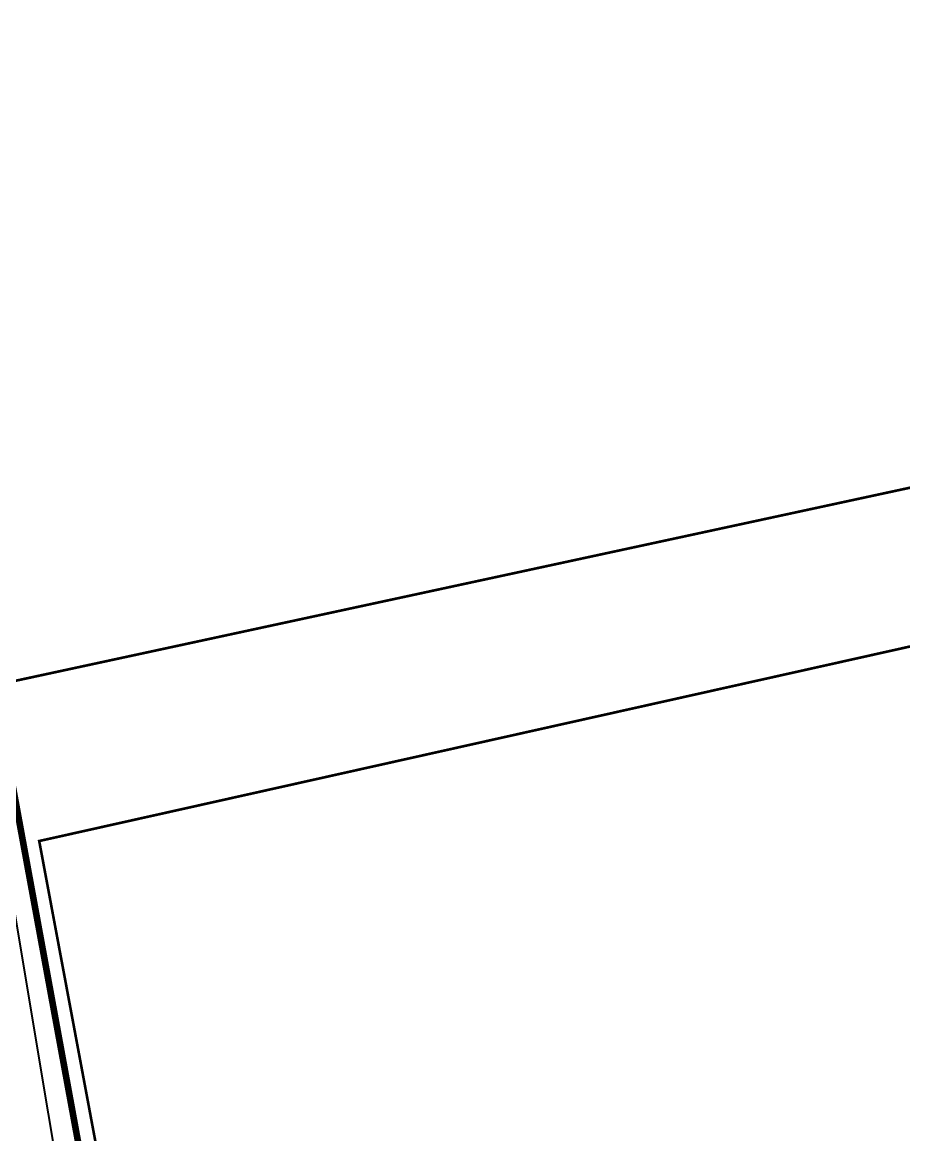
# Model space of a CAD drawing. Header units: metres. Extents: x 561401 to 594056, y 8460144 to 8508504.
# Drawn here: x 586937.9 to 587004.6, y 8500831 to 8500915.1 of the extents above; entities that cross this region are included whole.
import ezdxf

# ---------------------------------------------------------------- set-up
doc = ezdxf.new("R2010")
doc.units = ezdxf.units.M
for name, color, linetype in [('1.1. DERECHO DE VIA', 230, 'Continuous'), ('1.1. VIA EXISTENTE', 252, 'Continuous'), ('1.2. AFECTADOS BASE GRAFICA SUNARP', 150, 'Continuous'), ('1.2. BASE GRAFICA SUNARP', 150, 'Continuous')]:
    doc.layers.add(name, color=color, linetype=linetype)

msp = doc.modelspace()

# ---------------------------------------------------------------- linework, layer by layer
at = {"layer": '1.1. DERECHO DE VIA', "color": 230, "linetype": 'Continuous', "lineweight": 40, "ltscale": 0.2, "const_width": 0.5}
msp.add_lwpolyline([(586926.483, 8500915.677), (586930.056, 8500895.998), (586933.678, 8500876.329), (586937.299, 8500856.66), (586940.909, 8500836.988), (586944.519, 8500817.317), (586948.191, 8500797.657), (586951.957, 8500778.015), (586955.692, 8500758.366), (586959.532, 8500738.739), (586963.415, 8500719.119), (586967.298, 8500699.5), (586971.096, 8500679.864), (586974.716, 8500660.195), (586978.337, 8500640.525), (586981.957, 8500620.855), (586985.578, 8500601.186), (586989.3, 8500581.535), (586993.06, 8500561.892), (586996.82, 8500542.249), (587000.579, 8500522.605)], dxfattribs=at)
at = {"layer": '1.1. VIA EXISTENTE', "color": 253, "linetype": 'Continuous', "lineweight": 40, "ltscale": 0.2, "true_color": 0x84a4a6}
msp.add_lwpolyline([(586919.597, 8500944.923), (586924.89, 8500913.432), (586929.97, 8500887.727), (586936.809, 8500850.714), (586942.855, 8500814.481), (586946.117, 8500797.897), (586949.633, 8500777.956), (586954.094, 8500756.029), (586957.836, 8500735.701), (586965.926, 8500694.069), (586973.35, 8500658.474), (586978.078, 8500630.869), (586983.751, 8500606.038), (586988.405, 8500579.7), (586994.957, 8500546.78), (587000.317, 8500520.918)], dxfattribs=at)
at = {"layer": '1.2. AFECTADOS BASE GRAFICA SUNARP', "color": 64, "linetype": 'Continuous', "lineweight": -3, "const_width": 0.2}
for points in [[(586918.435, 8500966.657), (587002.82, 8500995.571), (587031.39, 8500885.633), (586936.909, 8500865.245), (586918.435, 8500966.657)], [(586939.164, 8500853.228), (587034.038, 8500874.414), (587043.651, 8500877.188), (587055.645, 8500880.08), (587083.932, 8500779.035), (587070.587, 8500776.466), (587060.747, 8500774.563), (586987.755, 8500760.453), (586957.613, 8500754.621), (586955.008, 8500768.51), (586948.495, 8500803.344), (586939.164, 8500853.228)]]:
    msp.add_lwpolyline(points, close=True, dxfattribs=at)
at = {"layer": '1.2. BASE GRAFICA SUNARP', "color": 64, "linetype": 'Continuous', "lineweight": -3, "const_width": 0.2}
for points in [[(587002.82, 8500995.571), (586918.435, 8500966.657), (586936.909, 8500865.245), (587031.39, 8500885.633), (587002.82, 8500995.571)], [(587055.645, 8500880.08), (587043.651, 8500877.188), (587034.038, 8500874.414), (586939.164, 8500853.228), (586948.495, 8500803.344), (586975.384, 8500774.236), (586974.111, 8500773.881), (586987.755, 8500760.453), (587060.747, 8500774.563), (587070.587, 8500776.466), (587083.932, 8500779.035), (587055.645, 8500880.08)], [(587055.645, 8500880.08), (587043.651, 8500877.188), (587034.038, 8500874.414), (586939.164, 8500853.228), (586948.495, 8500803.344), (586975.384, 8500774.236), (586974.111, 8500773.881), (586987.755, 8500760.453), (587060.747, 8500774.563), (587070.587, 8500776.466), (587083.932, 8500779.035), (587055.645, 8500880.08)]]:
    msp.add_lwpolyline(points, close=True, dxfattribs=at)

doc.saveas('drawing.dxf')
